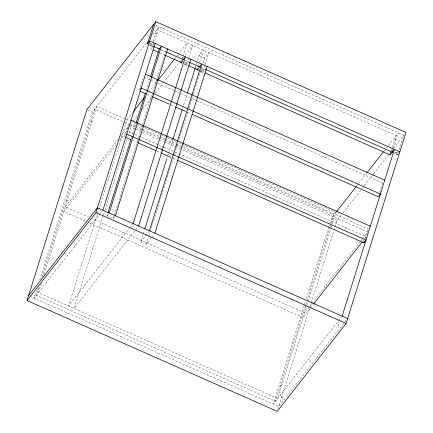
<?xml version="1.0" encoding="UTF-8"?>
<svg xmlns="http://www.w3.org/2000/svg" width="433" height="433" viewBox="0 0 433 433"><rect width="100%" height="100%" fill="white"/><g stroke="black" fill="none" stroke-linecap="round" stroke-linejoin="round"><path stroke-width="0.32" stroke-dasharray="2.17 1.62" d="M393.121 147.707L392.899 147.815M36.469 290.402L34.045 298.131L102.069 211.277M39.695 280.097L92.381 111.99L147.409 41.725M38.683 287.577L36.258 295.306L275.502 401.256L305.574 305.287M41.909 277.272L94.594 109.165L128.596 124.222M41.238 283.545L38.413 292.562L277.65 398.512L306.716 305.758M44.063 274.527L96.743 106.415L125.797 119.286M97.29 214.481L68.625 305.942L129.37 228.38M97.49 213.837L126.961 119.8L132.769 112.38M152.091 49.492L150.857 48.945L153.011 42.071M153.206 41.444L156.93 29.568L396.168 135.518L392.45 147.393M149.796 43.197L153.444 44.81L152.762 46.51L147.897 44.355M124.601 136.844L128.937 123.004L135.118 125.743M139.02 90.827L143.361 76.987L144.075 76.073M127.611 129.007L128.558 125.981L134.739 128.72M103.168 215.618L74.097 308.366L138.17 226.551M103.368 214.974L104.781 210.465M104.981 209.821L127.589 137.683M127.789 137.039L132.433 122.225M114.691 216.673L113.257 218.503L107 215.731L107.806 213.16M131.416 137.824L135.859 123.659M146.148 90.822L150.386 77.296M113.257 218.503L138.279 138.663M138.479 138.019L142.517 125.137M142.717 124.498L152.605 92.943M152.806 92.299L165.52 51.738L166.234 50.818M182.385 58.136L182.78 56.869M182.98 56.236L187.143 42.948L178.428 54.082M180.702 62.796L186.174 65.221L188.653 58.027M188.848 57.394L192.615 45.373L183.901 56.501M151.187 237.944L146.267 244.223L140.795 241.798L143.014 234.713M143.215 234.069L144.427 230.204M166.629 159.355L167.441 156.778M167.641 156.134L168.448 153.558M168.648 152.914L172.886 139.388M182.58 108.472L187.218 93.658M195.294 67.894L199.131 55.657L203.434 50.163L199.267 63.451M198.276 66.612L199.072 64.084M146.267 244.223L148.892 235.85M149.093 235.206L174.326 154.695M174.526 154.051L177.958 143.101M179.17 139.237L188.658 108.964M188.858 108.32L192.49 96.727M193.297 94.15L202.179 65.811M202.985 63.234L204.603 58.082L208.906 52.588L205.139 64.609M196.993 70.011L202.465 72.435L204.939 65.242M304.166 305.536L273.288 404.081L338.406 320.934M304.372 304.892L305.579 301.027M306.391 298.451L328.387 228.245M328.593 227.601L331.618 217.94L336.203 212.083M305.774 304.643L329.995 227.352M330.2 226.708L331.007 224.132M331.207 223.488L333.832 215.114L181.14 147.491M306.916 305.113L331.142 227.823M331.342 227.179L332.149 224.603M332.349 223.958L335.986 212.365L178.347 142.554M278.002 408.931L309.644 307.96M309.844 307.316L311.056 303.452M311.257 302.808L333.865 230.67M334.065 230.026L334.871 227.449M335.072 226.805L337.09 220.365L342.514 213.442M390.685 153.017L392.249 148.016M365.219 238.394L368.18 228.954L369.252 227.579M379.644 192.376L382.599 182.937L383.313 182.022M393.424 148.395L398.322 132.769L388.314 145.548M392.612 152.73L397.478 154.884L398.154 153.185L394.506 151.572M156.042 25.477L403.794 135.193L397.721 154.57L394.631 153.201M153.737 42.12L153.921 41.536L153.72 41.752M305.795 306.532L305.568 307.251L305.812 306.9M152.827 34.808L159.079 26.819L153.006 46.196L150.857 48.945M148.541 92.24L156.432 82.167M175.105 58.32L175.939 57.259M176.35 56.728L178.012 54.612M118.155 139.264L65.302 206.752L88.792 217.16M121.067 135.545L128.141 126.512M133.261 121.164L136.996 116.39M142.809 108.97L151.112 98.372M155.263 93.073L162.732 83.531M163.149 83.001L183.484 57.032M116.223 144.644L63.781 211.596L85.42 221.182M119.551 140.389L127.042 130.826M186.174 65.221L188.902 61.74M202.465 72.435L205.578 68.457M107 215.731L108.434 213.902M129.786 227.85L132.698 224.126M140.795 241.798L148.584 231.855M151.593 237.419L154.056 234.28M356.63 186.001L358.302 183.873M358.719 183.338L366.637 173.227M384.147 150.868L385.814 148.741M386.231 148.205L387.898 146.078M342.931 212.912L361.69 188.956M362.107 188.425L363.774 186.298M364.191 185.762L372.943 174.586M373.36 174.055L390.869 151.696M391.286 151.166L403.794 135.193M397.478 154.884L398.436 153.655M311.614 303.668L304.54 312.702L92.5 218.8M312.031 303.138L359.893 242.025M360.31 241.495L361.972 239.368M362.389 238.837L367.384 232.461M310.098 308.512L303.024 317.546L89.128 222.822M310.515 307.982L313.427 304.264M362.535 241.554L365.863 237.306M338.822 320.404L341.724 316.696M345.951 320.707L278.76 406.506L31.008 296.789M37.335 288.795L38.034 289.168L37.352 289.341M94.15 216.608L94.562 217.095L93.793 217.063M199.131 55.657L204.603 58.082M150.154 43.782L153.195 45.124M394.869 152.151L397.911 153.499M149.39 44.594L153.098 46.234M161.044 49.757L166.066 51.982M185.156 60.431L188.923 62.103M201.226 67.548L204.988 69.215M184.631 62.011L187.067 63.088M200.923 69.226L203.353 70.303M181.227 61.134L186.699 63.559M200.555 69.697L202.985 70.774M160.129 53.048L164.459 54.969M184.242 63.727L187.949 65.372M197.838 69.751L199.694 70.574M200.311 70.844L204.019 72.49M143.978 77.263L173.649 90.405M174.266 90.676L189.724 97.522M192.198 98.616L195.905 100.261M196.522 100.532L382.599 182.937M147.058 94.389L152.005 96.581M171.165 105.067L174.878 106.707M187.24 112.185L190.948 113.825M126.42 119.557L136.925 124.211M137.542 124.487L166.602 137.353M167.219 137.629L177.725 142.284M135.74 126.019L164.794 138.885M165.411 139.161L175.922 143.81M176.54 144.086L368.18 228.954M129.213 124.498L158.884 137.634M159.501 137.911L164.448 140.103M165.065 140.373L180.523 147.22M135.361 128.991L163.793 141.586M164.416 141.862L174.921 146.511M175.544 146.787L367.801 231.931M87.515 109.836L92.381 111.99M331.618 217.94L337.09 220.365M128.893 131.648L134.457 134.111M135.08 134.382L157.953 144.514M158.57 144.784L163.512 146.976M164.134 147.252L174.64 151.907M175.262 152.178L365.663 236.499M132.639 140.406L137.58 142.592M156.746 151.085L160.454 152.725M173.438 158.473L176.529 159.842M66 252.764L66.222 253.262L65.513 253.17M66.319 201.156L66.736 200.344L66.319 201.156M91.152 121.927L91.569 121.116L91.152 121.927M156.091 34.028L156.508 33.217L156.091 34.028M280.73 386.339L281.147 385.527L280.73 386.339M395.329 139.978L395.746 139.161L395.329 139.978M281.623 397.202C282.105 398.544 283.214 396.758 281.623 397.202M309.904 361.095C310.385 362.437 311.489 360.651 309.904 361.095M338.178 324.983C338.541 326.26 339.862 324.69 338.243 324.929"/><path stroke-width="0.65" d="M27.057 300.556L86.909 109.565L155.761 21.65L405.943 132.444L346.091 323.435L277.239 411.35L27.057 300.556L95.909 212.635L155.761 21.65M147.534 43.771L153.607 24.4M102.897 210.216L155.16 43.452M108.012 212.516L131.215 138.468M136.059 123.015L145.542 92.749M150.587 76.652L159.263 48.967L161.417 46.217L109.154 212.987M115.405 215.758L167.668 48.989L166.954 49.903M133.115 223.596L185.378 56.831L180.702 62.796M138.587 226.021L190.85 59.256M144.833 228.916L166.629 159.355M172.886 139.388L182.174 109.76M187.424 93.014L195.294 67.894M197.34 68.901L196.993 70.011L201.664 64.041L149.401 230.811M154.873 233.235L207.136 66.466M205.258 73.036L390.095 154.895L390.49 153.645M392 152.459L392.293 151.539M177.146 160.118L363.839 242.794L364.234 241.538M392.249 152.145L392.639 150.895M342.14 316.166L394.398 149.396L390.095 154.895M147.967 42.391L147.29 44.085L149.688 41.027L399.875 151.821M140.454 88.998L141.174 88.083L380.412 194.033L378.263 196.777L192.187 114.372M133.602 111.319L144.395 97.539M157.677 80.581L174.694 58.85M28.573 295.712L97.425 207.791L347.612 318.591M336.62 211.553L356.213 186.531M367.054 172.691L383.313 151.934M392.439 151.074L392.682 150.76M313.844 303.733L362.118 242.09M363.839 242.794L365.993 240.05L126.75 134.1M153.628 46.472L159.809 49.21M166.608 52.22L183.365 59.64M189.481 62.347L200.046 67.028M205.605 69.491L392.78 152.378M153.331 50.039L158.278 52.231M165.076 55.24L181.768 62.633M188.566 65.643L197.838 69.751M145.51 74.243L384.748 180.193M140.26 91.379L145.824 93.842M152.622 96.851L169.314 104.245M175.495 106.983L185.384 111.362M131.091 120.26L370.329 226.21M125.218 137.12L130.782 139.583M138.203 142.868L155.512 150.532M161.076 153.001L170.965 157.379M95.909 212.635L346.091 323.435"/></g></svg>
